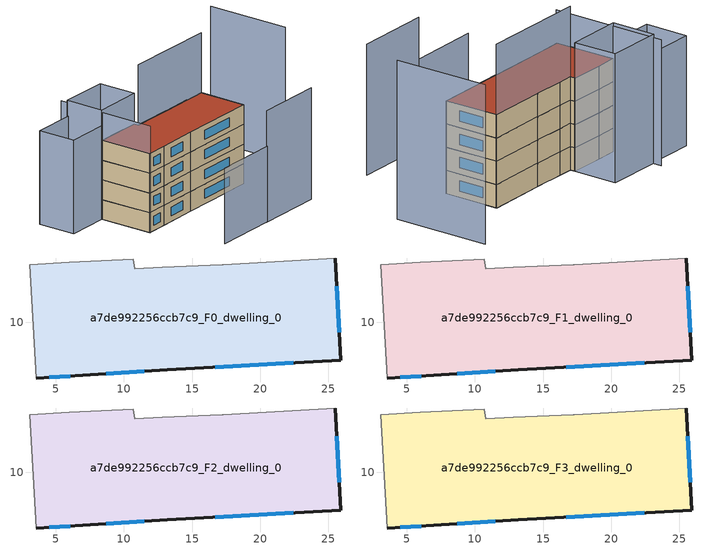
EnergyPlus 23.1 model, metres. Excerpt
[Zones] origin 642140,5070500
a7de992256ccb7c9_F0_dwelling_0
 floor ground (EU_floor_Construction): 25.91,7.2 25.51,14.7 17.31,14.21 17.21,14.21 12.8,14.01 10.8,13.91 10.7,14.61 6,14.41 3.1,14.21 3.59,5.9 7,6.1 13.2,6.5 z0
 wall outside (EU_wall_Construction): 25.51,14.7 25.91,7.2 13.2,6.5 7,6.1 3.59,5.9 z0:3
 wall adiabatic (EU_wall_Construction): 3.59,5.9 3.1,14.21 6,14.41 10.7,14.61 10.8,13.91 12.8,14.01 17.21,14.21 17.31,14.21 25.51,14.7 z0:3
 window (EU_Window_Construction): 25.62,12.64 25.8,9.26 / 22.41,7.01 16.7,6.69 / 11.49,6.39 8.71,6.21 / 6.06,6.05 4.53,5.96 z0.83:2.17
a7de992256ccb7c9_F1_dwelling_0
 floor to a7de992256ccb7c9_F0_dwelling_0 (EU_floor_Construction): 25.91,7.2 25.51,14.7 17.31,14.21 17.21,14.21 12.8,14.01 10.8,13.91 10.7,14.61 6,14.41 3.1,14.21 3.59,5.9 7,6.1 13.2,6.5 z3
 wall outside (EU_wall_Construction): 25.51,14.7 25.91,7.2 13.2,6.5 7,6.1 3.59,5.9 z3:6
 wall adiabatic (EU_wall_Construction): 3.59,5.9 3.1,14.21 6,14.41 10.7,14.61 10.8,13.91 12.8,14.01 17.21,14.21 17.31,14.21 25.51,14.7 z3:6
 window (EU_Window_Construction): 25.62,12.64 25.8,9.26 / 22.41,7.01 16.7,6.69 / 11.49,6.39 8.71,6.21 / 6.06,6.05 4.53,5.96 z3.83:5.17
a7de992256ccb7c9_F2_dwelling_0
 floor to a7de992256ccb7c9_F1_dwelling_0 (EU_floor_Construction): 25.91,7.2 25.51,14.7 17.31,14.21 17.21,14.21 12.8,14.01 10.8,13.91 10.7,14.61 6,14.41 3.1,14.21 3.59,5.9 7,6.1 13.2,6.5 z6
 wall outside (EU_wall_Construction): 25.51,14.7 25.91,7.2 13.2,6.5 7,6.1 3.59,5.9 z6:9
 wall adiabatic (EU_wall_Construction): 3.59,5.9 3.1,14.21 6,14.41 10.7,14.61 10.8,13.91 12.8,14.01 17.21,14.21 17.31,14.21 25.51,14.7 z6:9
 window (EU_Window_Construction): 25.62,12.64 25.8,9.26 / 22.41,7.01 16.7,6.69 / 11.49,6.39 8.71,6.21 / 6.06,6.05 4.53,5.96 z6.83:8.17
a7de992256ccb7c9_F3_dwelling_0
 floor to a7de992256ccb7c9_F2_dwelling_0 (EU_floor_Construction): 25.91,7.2 25.51,14.7 17.31,14.21 17.21,14.21 12.8,14.01 10.8,13.91 10.7,14.61 6,14.41 3.1,14.21 3.59,5.9 7,6.1 13.2,6.5 z9
 wall outside (EU_wall_Construction): 25.51,14.7 25.91,7.2 13.2,6.5 7,6.1 3.59,5.9 z9:12
 wall adiabatic (EU_wall_Construction): 3.59,5.9 3.1,14.21 6,14.41 10.7,14.61 10.8,13.91 12.8,14.01 17.21,14.21 17.31,14.21 25.51,14.7 z9:12
 window (EU_Window_Construction): 25.62,12.64 25.8,9.26 / 22.41,7.01 16.7,6.69 / 11.49,6.39 8.71,6.21 / 6.06,6.05 4.53,5.96 z9.83:11.17
 roof outside (EU_roof_Construction): 25.51,14.7 25.91,7.2 13.2,6.5 7,6.1 3.59,5.9 3.1,14.21 6,14.41 10.7,14.61 10.8,13.91 12.8,14.01 17.21,14.21 17.31,14.21 z12
shading: 17.09,-4.31 27.5,-3.74 z0:16.9; 7.09,-4.91 17.1,-4.31 z0:11.5; 2.8,21.4 3.6,5.79 z0:16.2; 35.74,7.79 35.02,20.81 z0:20.5; 10.76,14.61 3.1,14.21 / 3.1,14.21 2.78,20.21 / 2.78,20.21 10.45,20.61 / 10.45,20.61 10.76,14.61 z0:16.6; 25.52,14.63 10.74,13.87 z0:21.1; 2.8,20.11 3.1,14.21 / 3.1,14.21 -3.53,13.87 / -3.53,13.87 -3.83,19.78 / -3.83,19.78 2.8,20.11 z0:14.2
[Building]
EU S2 Campaign: North Axis=0; Terrain=City; Solar Distribution=FullExterior
[Site:Location]
Lyon-Bron: Latitude=45.75; Longitude=5; Time Zone=1; Elevation=198
[SizingPeriod:WeatherFileDays]
AnnualSizingPeriod: Begin Month=1; Begin Day of Month=1; End Month=12; End Day of Month=31; Day of Week for Start Day=Monday; Use Weather File Daylight Saving Period=No; Use Weather File Rain and Snow Indicators=No
[MATERIAL]
EU_InternalMass_Material: Roughness=MediumRough; Thickness=0.1; Conductivity=1; Density=1800; Specific Heat=900; Thermal Absorptance=0.9; Solar Absorptance=0.7; Visible Absorptance=0.7
[MATERIAL:NOMASS] Roughness=MediumRough; Thermal Absorptance=0.9; Solar Absorptance=0.7; Visible Absorptance=0.7
Name | Thermal Resistance
EU_wall_NoMass | 0.87146
EU_roof_NoMass | 0.842276
EU_floor_NoMass | 0.496999
[WINDOWMATERIAL:SIMPLEGLAZINGSYSTEM]
EU_Window_SimpleGlazing: UFactor=2.2525; Solar Heat Gain Coefficient=0.76; Visible Transmittance=0.76
[CONSTRUCTION]
EU_wall_Construction: EU_wall_NoMass
EU_roof_Construction: EU_roof_NoMass
EU_floor_Construction: EU_floor_NoMass
EU_InternalMass_Construction: EU_InternalMass_Material
EU_Window_Construction: EU_Window_SimpleGlazing
[ZONE] Type=1; Multiplier=1; Ceiling Height=autocalculate; Floor Area=autocalculate; Part of Total Floor Area=Yes
Name | Volume
a7de992256ccb7c9_F0_dwelling_0 | 522.097
a7de992256ccb7c9_F1_dwelling_0; a7de992256ccb7c9_F2_dwelling_0; a7de992256ccb7c9_F3_dwelling_0 | 522.096
[INTERNALMASS] Construction=EU_InternalMass_Construction; Surface Area=174.041
Name | Zone or ZoneList
a7de992256ccb7c9_F0_dwelling_0_EU_InternalMass | a7de992256ccb7c9_F0_dwelling_0
a7de992256ccb7c9_F1_dwelling_0_EU_InternalMass | a7de992256ccb7c9_F1_dwelling_0
a7de992256ccb7c9_F2_dwelling_0_EU_InternalMass | a7de992256ccb7c9_F2_dwelling_0
a7de992256ccb7c9_F3_dwelling_0_EU_InternalMass | a7de992256ccb7c9_F3_dwelling_0
[OTHEREQUIPMENT] Fuel Type=Electricity; Design Level Calculation Method=Watts/Area; Power per Zone Floor Area=1; Fraction Latent=0; Fraction Radiant=0; Fraction Lost=0; Carbon Dioxide Generation Rate=0; EndUse Subcategory=EU_Step8_InternalGains
Name | Zone or ZoneList or Space or SpaceList | Schedule
EU_Step8_InternalGain_a7de992256ccb7c9_F0_dwelling_0_f000 | a7de992256ccb7c9_F0_dwelling_0 | EU_Step8_GainSchedule_a7de992256ccb7c9_F0_dwelling_0_f000
EU_Step8_InternalGain_a7de992256ccb7c9_F1_dwelling_0_f000 | a7de992256ccb7c9_F1_dwelling_0 | EU_Step8_GainSchedule_a7de992256ccb7c9_F1_dwelling_0_f000
EU_Step8_InternalGain_a7de992256ccb7c9_F2_dwelling_0_f000 | a7de992256ccb7c9_F2_dwelling_0 | EU_Step8_GainSchedule_a7de992256ccb7c9_F2_dwelling_0_f000
EU_Step8_InternalGain_a7de992256ccb7c9_F3_dwelling_0_f000 | a7de992256ccb7c9_F3_dwelling_0 | EU_Step8_GainSchedule_a7de992256ccb7c9_F3_dwelling_0_f000
[ZONEVENTILATION:DESIGNFLOWRATE] Schedule=EU_AlwaysOn; Design Flow Rate Calculation Method=AirChanges/Hour; Air Changes per Hour=0.425; Ventilation Type=Natural; Fan Pressure Rise=0; Fan Total Efficiency=1; Constant Term Coefficient=1; Temperature Term Coefficient=0; Velocity Term Coefficient=0; Velocity Squared Term Coefficient=0; Minimum Indoor Temperature=-100; Maximum Indoor Temperature=100; Delta Temperature=-100; Minimum Outdoor Temperature=-100; Maximum Outdoor Temperature=100; Maximum Wind Speed=40
Name | Zone or ZoneList or Space or SpaceList
EU_ConstantAir_a7de992256ccb7c9_F0_dwelling_0 | a7de992256ccb7c9_F0_dwelling_0
EU_ConstantAir_a7de992256ccb7c9_F1_dwelling_0 | a7de992256ccb7c9_F1_dwelling_0
EU_ConstantAir_a7de992256ccb7c9_F2_dwelling_0 | a7de992256ccb7c9_F2_dwelling_0
EU_ConstantAir_a7de992256ccb7c9_F3_dwelling_0 | a7de992256ccb7c9_F3_dwelling_0
[HVACTEMPLATE:THERMOSTAT] Constant Heating Setpoint=20; Constant Cooling Setpoint=50
EU_HeatOnly_a7de992256ccb7c9_F0_dwelling_0; EU_HeatOnly_a7de992256ccb7c9_F1_dwelling_0; EU_HeatOnly_a7de992256ccb7c9_F2_dwelling_0; EU_HeatOnly_a7de992256ccb7c9_F3_dwelling_0
[HVACTEMPLATE:ZONE:IDEALLOADSAIRSYSTEM] System Availability Schedule=EU_AlwaysOn; Maximum Heating Supply Air Temperature=50; Minimum Cooling Supply Air Temperature=13; Maximum Heating Supply Air Humidity Ratio=0.0156; Minimum Cooling Supply Air Humidity Ratio=0.0077; Heating Limit=NoLimit; Cooling Limit=NoLimit; Heating Availability Schedule=EU_AlwaysOn; Cooling Availability Schedule=EU_CoolingOff; Dehumidification Control Type=ConstantSensibleHeatRatio; Cooling Sensible Heat Ratio=0.7; Dehumidification Setpoint=60; Humidification Control Type=None; Humidification Setpoint=30; Outdoor Air Method=None; Outdoor Air Flow Rate per Person=0.00944; Outdoor Air Flow Rate per Zone Floor Area=0; Outdoor Air Flow Rate per Zone=0; Demand Controlled Ventilation Type=None; Outdoor Air Economizer Type=NoEconomizer; Heat Recovery Type=None; Sensible Heat Recovery Effectiveness=0.7; Latent Heat Recovery Effectiveness=0.65
Name | Template Thermostat
a7de992256ccb7c9_F0_dwelling_0 | EU_HeatOnly_a7de992256ccb7c9_F0_dwelling_0
a7de992256ccb7c9_F1_dwelling_0 | EU_HeatOnly_a7de992256ccb7c9_F1_dwelling_0
a7de992256ccb7c9_F2_dwelling_0 | EU_HeatOnly_a7de992256ccb7c9_F2_dwelling_0
a7de992256ccb7c9_F3_dwelling_0 | EU_HeatOnly_a7de992256ccb7c9_F3_dwelling_0
[SIZING:ZONE] Zone Cooling Design Supply Air Temperature Input Method=SupplyAirTemperature; Zone Cooling Design Supply Air Temperature=13; Zone Heating Design Supply Air Temperature Input Method=SupplyAirTemperature; Zone Heating Design Supply Air Temperature=50; Zone Cooling Design Supply Air Humidity Ratio=0.008; Zone Heating Design Supply Air Humidity Ratio=0.008; Cooling Design Air Flow Method=DesignDay; Cooling Design Air Flow Rate=0; Cooling Minimum Air Flow per Zone Floor Area=0.000762; Cooling Minimum Air Flow=0; Cooling Minimum Air Flow Fraction=0.2; Heating Design Air Flow Method=DesignDay; Heating Design Air Flow Rate=0; Heating Maximum Air Flow per Zone Floor Area=0.002032; Heating Maximum Air Flow=0.141576; Heating Maximum Air Flow Fraction=0.3; Account for Dedicated Outdoor Air System=No; Dedicated Outdoor Air System Control Strategy=NeutralSupplyAir; Dedicated Outdoor Air Low Setpoint Temperature for Design=autosize; Dedicated Outdoor Air High Setpoint Temperature for Design=autosize; Zone Load Sizing Method=Sensible Load Only No Latent Load; Zone Latent Cooling Design Supply Air Humidity Ratio Input Method=HumidityRatioDifference; Zone Cooling Design Supply Air Humidity Ratio Difference=0.005; Zone Latent Heating Design Supply Air Humidity Ratio Input Method=HumidityRatioDifference; Zone Humidification Design Supply Air Humidity Ratio Difference=0.005
a7de992256ccb7c9_F0_dwelling_0; a7de992256ccb7c9_F1_dwelling_0; a7de992256ccb7c9_F2_dwelling_0; a7de992256ccb7c9_F3_dwelling_0
[SCHEDULE:CONSTANT]
Name | Hourly Value
EU_AlwaysOn | 1
EU_CoolingOff | 0
[SCHEDULE:FILE] Column Number=1; Rows to Skip at Top=0; Number of Hours of Data=8760; Column Separator=Comma; Interpolate to Timestep=No; Minutes per Item=60; Adjust Schedule for Daylight Savings=Yes
Name | File
EU_Step8_GainSchedule_a7de992256ccb7c9_F0_dwelling_0_f000 | ../../schedules/a7de992256ccb7c9/a7de992256ccb7c9_F0_dwelling_0_f000_gain.csv
EU_Step8_GainSchedule_a7de992256ccb7c9_F1_dwelling_0_f000 | ../../schedules/a7de992256ccb7c9/a7de992256ccb7c9_F1_dwelling_0_f000_gain.csv
EU_Step8_GainSchedule_a7de992256ccb7c9_F2_dwelling_0_f000 | ../../schedules/a7de992256ccb7c9/a7de992256ccb7c9_F2_dwelling_0_f000_gain.csv
EU_Step8_GainSchedule_a7de992256ccb7c9_F3_dwelling_0_f000 | ../../schedules/a7de992256ccb7c9/a7de992256ccb7c9_F3_dwelling_0_f000_gain.csv
